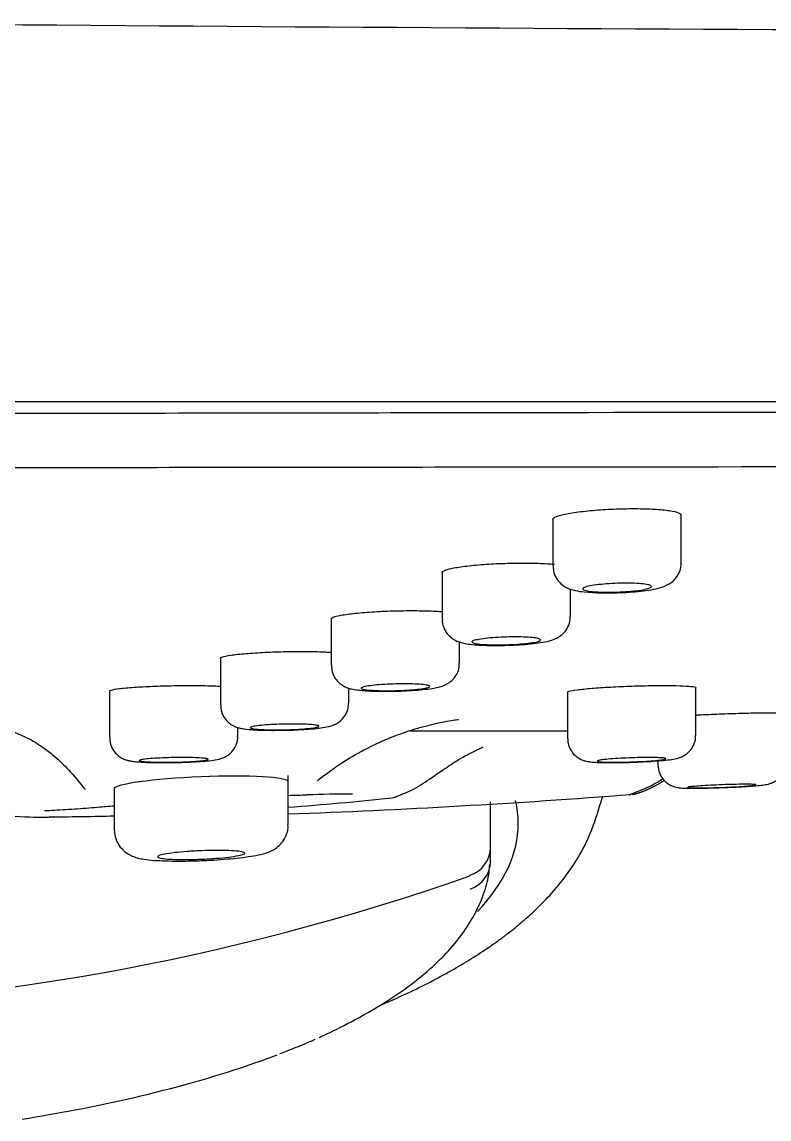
# Model space of a CAD drawing. Header units: millimetres. Extents: x -60 to 7633, y -2614 to 2146.
# Drawn here: x 6865.05 to 6881.36, y -815.43 to -791.47 of the extents above; entities that cross this region are included whole.
import ezdxf

# ---------------------------------------------------------------- set-up
doc = ezdxf.new("R2010")
doc.units = ezdxf.units.MM
doc.layers.get('0').update_dxf_attribs({"color": 250})

msp = doc.modelspace()

# ---------------------------------------------------------------- linework, layer by layer
at = {"linetype": 'Continuous'}
for p, q in [((6879.443, -803.292), (6879.443, -802.218)), ((6876.643, -802.307), (6876.643, -803.352)), ((6874.223, -803.468), (6874.223, -804.512)), ((6877.023, -804.458), (6877.023, -803.859)), ((6871.803, -804.498), (6871.803, -805.522)), ((6874.603, -805.476), (6874.603, -805.013)), ((6874.929, -805.073), (6875.005, -805.078)), ((6869.383, -805.365), (6869.383, -806.386)), ((6866.963, -806.081), (6866.963, -807.102)), ((6872.183, -806.347), (6872.183, -806.02)), ((6879.76, -807.055), (6879.76, -806.009)), ((6876.96, -806.105), (6876.96, -807.117)), ((6869.763, -807.07), (6869.763, -806.88)), ((6873.523, -806.956), (6876.96, -806.956)), ((6878.933, -807.609), (6878.933, -807.693)), ((6870.862, -809.007), (6870.862, -807.927)), ((6867.062, -808.22), (6867.062, -809.111)), ((6873.114, -808.419), (6873.202, -808.4)), ((6875.279, -809.506), (6875.279, -808.506)), ((6870.862, -809.007), (6870.862, -809.007)), ((6875.279, -809.809), (6875.279, -809.506))]:
    msp.add_line(p, q, dxfattribs=at)
for centre, radius, start, end in [((6910.287, 5152.818), 5944.521, 269.4925089, 270.4095), ((6877.805, -798.686), 5.255, 264.7709, 272.6079), ((6864.167, -625.416), 183.475, 272.0893, 274.43433), ((6865.16, -732.236), 76.598, 274.2685, 275.95995), ((6872.301, -843.264), 34.928, 90.0572, 91.6766), ((6863.494, -611.526), 197.376, 274.32389, 274.33842), ((6865.428, -803.249), 5.59, 264.5779, 273.1112), ((6865.16, -732.236), 76.598, 270.42703, 271.42126), ((6874.628, -809.488), 0.651, 288.1685, 358.621), ((6874.635, -809.796), 0.644, 287.9518, 358.6411), ((6857.683, -761.416), 51.633, 270.7822, 289.3907)]:
    msp.add_arc(centre, radius, start, end, dxfattribs=at)
for centre, major_axis, ratio, start_param, end_param in [((6868.962, -808.143), (1.9, 0.077), 0.097229, 0, 3.137633), ((6868.962, -808.143), (1.9, 0.077), 0.097229, 6.279226, 6.283185), ((6857.635, -808.978), (18.25, 0), 0.341206, 0, 0.080853), ((6857.635, -808.978), (18.25, 0), 0.341206, 5.969501, 6.283185), ((6875.079, -809.506), (-0.2, 0), 0.422618, 3.141593, 3.167383), ((6875.079, -809.809), (-0.2, 0), 0.422618, 3.115802, 3.141593), ((6874.759, -809.931), (-0.067, 0.189), 0.153495, 3.141985, 3.471099)]:
    msp.add_ellipse(centre, major_axis=major_axis, ratio=ratio, start_param=start_param, end_param=end_param, dxfattribs=at)
for points, knots in [([(6857.635, -799.762), (6863.628, -799.762), (6869.558, -799.762), (6881.295, -799.762), (6886.985, -799.762), (6895.17, -799.762), (6897.845, -799.762), (6903.086, -799.762), (6905.665, -799.762), (6913.089, -799.762), (6917.653, -799.762), (6926.024, -799.762), (6929.854, -799.762), (6936.427, -799.762), (6939.213, -799.762), (6942.629, -799.762), (6943.641, -799.762), (6945.363, -799.762), (6946.08, -799.762), (6947.804, -799.763), (6948.392, -799.763), (6948.392, -799.762)], [0, 0, 0, 0, 0.125, 0.125, 0.25, 0.25, 0.3125, 0.3125, 0.375, 0.375, 0.5, 0.5, 0.625, 0.625, 0.75, 0.75, 0.8125, 0.8125, 0.875, 0.875, 1, 1, 1, 1]), ([(6947.801, -800.028), (6947.8, -800.028), (6947.657, -800.025), (6947.082, -800.017), (6946.646, -800.012), (6944.908, -799.998), (6943.196, -799.991), (6939.825, -799.991), (6938.566, -799.993), (6935.77, -799.999), (6934.237, -800.003), (6929.32, -800.017), (6925.596, -800.028), (6919.339, -800.028), (6917.127, -800.025), (6912.546, -800.017), (6910.178, -800.012), (6902.849, -799.999), (6897.666, -799.991), (6886.682, -799.991), (6881.024, -799.999), (6872.384, -800.012), (6869.475, -800.017), (6863.593, -800.025), (6860.613, -800.028), (6857.635, -800.028)], [0.7500279, 0.7500279, 0.7500279, 0.7500279, 0.765625, 0.765625, 0.78125, 0.78125, 0.8125, 0.8125, 0.828125, 0.828125, 0.84375, 0.84375, 0.875, 0.875, 0.890625, 0.890625, 0.90625, 0.90625, 0.9375, 0.9375, 0.96875, 0.96875, 0.984375, 0.984375, 1, 1, 1, 1]), ([(6857.635, -801.205), (6860.484, -801.205), (6863.321, -801.203), (6868.971, -801.197), (6871.795, -801.193), (6880.146, -801.183), (6885.524, -801.178), (6893.317, -801.178), (6895.868, -801.18), (6900.875, -801.184), (6903.317, -801.187), (6910.345, -801.197), (6914.684, -801.205), (6920.672, -801.205), (6922.59, -801.203), (6926.179, -801.197), (6927.854, -801.193), (6932.53, -801.183), (6935.183, -801.178), (6939.529, -801.178), (6941.155, -801.184), (6942.791, -801.193), (6943.202, -801.197), (6943.748, -801.203), (6943.885, -801.205), (6943.886, -801.205)], [0, 0, 0, 0, 0.015625, 0.015625, 0.03125, 0.03125, 0.0625, 0.0625, 0.078125, 0.078125, 0.09375, 0.09375, 0.125, 0.125, 0.140625, 0.140625, 0.15625, 0.15625, 0.1875, 0.1875, 0.21875, 0.21875, 0.234375, 0.234375, 0.2497559, 0.2497559, 0.2497559, 0.2497559]), ([(6876.643, -802.334), (6876.643, -802.319), (6876.657, -802.304), (6876.684, -802.289), (6876.723, -802.268), (6876.788, -802.246), (6876.876, -802.227), (6876.963, -802.207), (6877.074, -802.188), (6877.201, -802.171), (6877.327, -802.155), (6877.472, -802.14), (6877.622, -802.129), (6877.772, -802.118), (6877.932, -802.109), (6878.089, -802.105), (6878.245, -802.1), (6878.402, -802.099), (6878.548, -802.101), (6878.693, -802.103), (6878.83, -802.109), (6878.948, -802.118), (6879.067, -802.126), (6879.169, -802.139), (6879.248, -802.153), (6879.327, -802.167), (6879.385, -802.185), (6879.415, -802.203), (6879.433, -802.214), (6879.442, -802.226), (6879.442, -802.238)], [0.1221818, 0.1221818, 0.1221818, 0.1221818, 0.1614722, 0.1614722, 0.1614722, 0.2158259, 0.2158259, 0.2158259, 0.27021, 0.27021, 0.27021, 0.3243225, 0.3243225, 0.3243225, 0.3779826, 0.3779826, 0.3779826, 0.4312132, 0.4312132, 0.4312132, 0.4842256, 0.4842256, 0.4842256, 0.5373217, 0.5373217, 0.5373217, 0.5907639, 0.5907639, 0.5907639, 0.6224432, 0.6224432, 0.6224432, 0.6224432]), ([(6874.223, -803.494), (6874.223, -803.482), (6874.235, -803.469), (6874.26, -803.457), (6874.296, -803.438), (6874.36, -803.419), (6874.445, -803.402), (6874.531, -803.384), (6874.64, -803.367), (6874.765, -803.353), (6874.89, -803.338), (6875.033, -803.325), (6875.183, -803.315), (6875.331, -803.305), (6875.491, -803.297), (6875.648, -803.293), (6875.804, -803.289), (6875.962, -803.287), (6876.109, -803.289), (6876.255, -803.291), (6876.393, -803.295), (6876.513, -803.303), (6876.572, -803.307), (6876.627, -803.311), (6876.677, -803.316)], [0.1241718, 0.1241718, 0.1241718, 0.1241718, 0.1613521, 0.1613521, 0.1613521, 0.2155537, 0.2155537, 0.2155537, 0.2697881, 0.2697881, 0.2697881, 0.3238207, 0.3238207, 0.3238207, 0.3775062, 0.3775062, 0.3775062, 0.4308549, 0.4308549, 0.4308549, 0.4840248, 0.4840248, 0.4840248, 0.510046, 0.510046, 0.510046, 0.510046]), ([(6876.647, -803.354), (6876.649, -803.409), (6876.655, -803.506), (6876.725, -803.645), (6876.819, -803.749), (6876.922, -803.819), (6877.026, -803.863), (6877.155, -803.898), (6877.253, -803.911), (6877.326, -803.92)], [0, 0, 0, 0, 0.127423, 0.267778, 0.38734, 0.49959, 0.617238, 0.759681, 1, 1, 1, 1]), ([(6878.044, -803.936), (6878.096, -803.935), (6878.223, -803.931), (6878.447, -803.915), (6878.684, -803.889), (6878.901, -803.851), (6879.058, -803.81), (6879.207, -803.734), (6879.32, -803.636), (6879.404, -803.505), (6879.447, -803.376), (6879.439, -803.308), (6879.437, -803.291)], [0, 0, 0, 0, 0.070464, 0.203632, 0.337868, 0.47842, 0.642334, 0.730688, 0.804402, 0.886775, 0.976534, 1, 1, 1, 1]), ([(6877.508, -803.912), (6877.449, -803.906), (6877.4, -803.899), (6877.364, -803.891), (6877.328, -803.882), (6877.305, -803.872), (6877.297, -803.862), (6877.288, -803.852), (6877.294, -803.84), (6877.313, -803.829), (6877.333, -803.818), (6877.367, -803.807), (6877.413, -803.796), (6877.459, -803.785), (6877.519, -803.775), (6877.586, -803.766), (6877.653, -803.757), (6877.73, -803.75), (6877.81, -803.743), (6877.89, -803.737), (6877.976, -803.733), (6878.06, -803.73), (6878.144, -803.728), (6878.228, -803.727), (6878.306, -803.728), (6878.384, -803.729), (6878.458, -803.732), (6878.522, -803.736), (6878.586, -803.741), (6878.642, -803.747), (6878.685, -803.755), (6878.728, -803.763), (6878.759, -803.772), (6878.776, -803.782), (6878.794, -803.792), (6878.797, -803.802), (6878.786, -803.813), (6878.775, -803.825), (6878.75, -803.836), (6878.712, -803.847), (6878.673, -803.858), (6878.621, -803.869), (6878.56, -803.878), (6878.499, -803.888), (6878.426, -803.896), (6878.349, -803.904), (6878.272, -803.911), (6878.188, -803.916), (6878.104, -803.92), (6878.02, -803.924), (6877.935, -803.926), (6877.854, -803.926), (6877.773, -803.926), (6877.695, -803.924), (6877.626, -803.92), (6877.583, -803.918), (6877.544, -803.915), (6877.508, -803.912)], [0, 0, 0, 0, 0.053715, 0.053715, 0.053715, 0.107408, 0.107408, 0.107408, 0.161432, 0.161432, 0.161432, 0.215776, 0.215776, 0.215776, 0.270158, 0.270158, 0.270158, 0.324279, 0.324279, 0.324279, 0.377953, 0.377953, 0.377953, 0.431197, 0.431197, 0.431197, 0.484217, 0.484217, 0.484217, 0.537311, 0.537311, 0.537311, 0.590742, 0.590742, 0.590742, 0.644631, 0.644631, 0.644631, 0.698901, 0.698901, 0.698901, 0.753305, 0.753305, 0.753305, 0.807534, 0.807534, 0.807534, 0.861356, 0.861356, 0.861356, 0.914719, 0.914719, 0.914719, 0.967778, 0.967778, 0.967778, 1, 1, 1, 1]), ([(6871.803, -804.506), (6871.803, -804.496), (6871.814, -804.485), (6871.836, -804.475), (6871.87, -804.459), (6871.931, -804.443), (6872.014, -804.428), (6872.097, -804.413), (6872.205, -804.398), (6872.328, -804.385), (6872.451, -804.372), (6872.592, -804.361), (6872.741, -804.352), (6872.889, -804.343), (6873.048, -804.336), (6873.205, -804.332), (6873.362, -804.328), (6873.52, -804.327), (6873.667, -804.328), (6873.815, -804.329), (6873.955, -804.333), (6874.077, -804.34), (6874.134, -804.342), (6874.187, -804.346), (6874.237, -804.35)], [0.1264566, 0.1264566, 0.1264566, 0.1264566, 0.1612582, 0.1612582, 0.1612582, 0.2153289, 0.2153289, 0.2153289, 0.269432, 0.269432, 0.269432, 0.3233914, 0.3233914, 0.3233914, 0.3770945, 0.3770945, 0.3770945, 0.4305428, 0.4305428, 0.4305428, 0.4838498, 0.4838498, 0.4838498, 0.5088677, 0.5088677, 0.5088677, 0.5088677]), ([(6874.229, -804.511), (6874.227, -804.532), (6874.22, -804.606), (6874.266, -804.735), (6874.35, -804.859), (6874.448, -804.943), (6874.548, -804.997), (6874.649, -805.031), (6874.768, -805.056), (6874.864, -805.066), (6874.929, -805.073)], [0, 0, 0, 0, 0.047956, 0.196582, 0.319573, 0.428089, 0.531397, 0.644774, 0.793601, 1, 1, 1, 1]), ([(6875.005, -805.078), (6875.016, -805.079), (6875.089, -805.084), (6875.263, -805.09), (6875.516, -805.09), (6875.783, -805.082), (6876.039, -805.065), (6876.273, -805.042), (6876.483, -805.009), (6876.632, -804.973), (6876.78, -804.902), (6876.891, -804.811), (6876.978, -804.685), (6877.024, -804.554), (6877.018, -804.481), (6877.016, -804.458)], [0, 0, 0, 0, 0.015816, 0.111483, 0.211618, 0.310149, 0.409066, 0.508797, 0.613063, 0.734905, 0.797132, 0.850199, 0.910172, 0.97609, 1, 1, 1, 1]), ([(6875.089, -805.064), (6875.03, -805.059), (6874.98, -805.052), (6874.945, -805.045), (6874.909, -805.037), (6874.885, -805.029), (6874.877, -805.02), (6874.868, -805.011), (6874.874, -805.001), (6874.893, -804.991), (6874.912, -804.981), (6874.946, -804.971), (6874.992, -804.962), (6875.038, -804.952), (6875.097, -804.943), (6875.164, -804.936), (6875.231, -804.928), (6875.307, -804.921), (6875.388, -804.916), (6875.467, -804.91), (6875.553, -804.906), (6875.637, -804.904), (6875.721, -804.901), (6875.805, -804.901), (6875.884, -804.902), (6875.962, -804.903), (6876.036, -804.905), (6876.1, -804.909), (6876.165, -804.913), (6876.221, -804.919), (6876.264, -804.925), (6876.307, -804.932), (6876.339, -804.94), (6876.356, -804.949), (6876.374, -804.958), (6876.377, -804.967), (6876.367, -804.977), (6876.356, -804.987), (6876.33, -804.997), (6876.292, -805.006), (6876.254, -805.016), (6876.203, -805.025), (6876.142, -805.034), (6876.081, -805.042), (6876.009, -805.05), (6875.932, -805.056), (6875.855, -805.062), (6875.771, -805.067), (6875.687, -805.07), (6875.604, -805.074), (6875.518, -805.076), (6875.436, -805.076), (6875.356, -805.076), (6875.277, -805.074), (6875.208, -805.071), (6875.165, -805.069), (6875.125, -805.067), (6875.089, -805.064)], [0, 0, 0, 0, 0.053711, 0.053711, 0.053711, 0.107404, 0.107404, 0.107404, 0.161354, 0.161354, 0.161354, 0.215552, 0.215552, 0.215552, 0.269783, 0.269783, 0.269783, 0.323812, 0.323812, 0.323812, 0.377496, 0.377496, 0.377496, 0.430847, 0.430847, 0.430847, 0.48402, 0.48402, 0.48402, 0.537249, 0.537249, 0.537249, 0.590739, 0.590739, 0.590739, 0.644583, 0.644583, 0.644583, 0.698724, 0.698724, 0.698724, 0.752971, 0.752971, 0.752971, 0.807084, 0.807084, 0.807084, 0.860882, 0.860882, 0.860882, 0.914325, 0.914325, 0.914325, 0.967531, 0.967531, 0.967531, 1, 1, 1, 1]), ([(6869.383, -805.369), (6869.383, -805.36), (6869.397, -805.35), (6869.424, -805.34), (6869.463, -805.327), (6869.528, -805.313), (6869.614, -805.3), (6869.701, -805.288), (6869.812, -805.276), (6869.937, -805.265), (6870.062, -805.254), (6870.206, -805.245), (6870.355, -805.238), (6870.505, -805.231), (6870.664, -805.225), (6870.821, -805.222), (6870.978, -805.219), (6871.135, -805.218), (6871.281, -805.22), (6871.427, -805.221), (6871.566, -805.225), (6871.685, -805.23), (6871.724, -805.232), (6871.761, -805.234), (6871.797, -805.236)], [0.122095, 0.122095, 0.122095, 0.122095, 0.1612607, 0.1612607, 0.1612607, 0.2152324, 0.2152324, 0.2152324, 0.2692167, 0.2692167, 0.2692167, 0.3230901, 0.3230901, 0.3230901, 0.3767783, 0.3767783, 0.3767783, 0.4302887, 0.4302887, 0.4302887, 0.483707, 0.483707, 0.483707, 0.5011687, 0.5011687, 0.5011687, 0.5011687]), ([(6871.808, -805.524), (6871.809, -805.575), (6871.814, -805.67), (6871.88, -805.806), (6871.971, -805.909), (6872.069, -805.976), (6872.164, -806.017), (6872.26, -806.044), (6872.37, -806.062), (6872.458, -806.071), (6872.511, -806.075)], [0, 0, 0, 0, 0.115371, 0.248263, 0.361219, 0.461862, 0.558957, 0.671144, 0.830582, 1, 1, 1, 1]), ([(6872.511, -806.075), (6872.549, -806.078), (6872.649, -806.084), (6872.856, -806.09), (6873.117, -806.09), (6873.382, -806.082), (6873.634, -806.068), (6873.863, -806.047), (6874.066, -806.018), (6874.206, -805.989), (6874.352, -805.922), (6874.463, -805.836), (6874.552, -805.714), (6874.602, -805.582), (6874.597, -805.504), (6874.595, -805.476)], [0, 0, 0, 0, 0.049708, 0.150631, 0.246286, 0.340484, 0.435357, 0.530855, 0.630251, 0.746611, 0.802658, 0.852983, 0.909104, 0.97185, 1, 1, 1, 1]), ([(6866.963, -806.085), (6866.963, -806.078), (6866.975, -806.071), (6866.998, -806.063), (6867.033, -806.052), (6867.094, -806.041), (6867.178, -806.031), (6867.262, -806.021), (6867.37, -806.011), (6867.493, -806.002), (6867.616, -805.993), (6867.758, -805.985), (6867.906, -805.979), (6868.054, -805.973), (6868.213, -805.969), (6868.37, -805.966), (6868.527, -805.963), (6868.685, -805.962), (6868.833, -805.963), (6868.98, -805.964), (6869.12, -805.967), (6869.242, -805.971), (6869.297, -805.973), (6869.349, -805.975), (6869.397, -805.978)], [0.1253871, 0.1253871, 0.1253871, 0.1253871, 0.1611887, 0.1611887, 0.1611887, 0.2150674, 0.2150674, 0.2150674, 0.2689598, 0.2689598, 0.2689598, 0.3227831, 0.3227831, 0.3227831, 0.376485, 0.376485, 0.376485, 0.4300668, 0.4300668, 0.4300668, 0.4835824, 0.4835824, 0.4835824, 0.5078497, 0.5078497, 0.5078497, 0.5078497]), ([(6872.67, -806.067), (6872.611, -806.063), (6872.561, -806.057), (6872.525, -806.051), (6872.489, -806.044), (6872.466, -806.037), (6872.457, -806.029), (6872.448, -806.021), (6872.453, -806.013), (6872.473, -806.004), (6872.492, -805.996), (6872.526, -805.987), (6872.571, -805.979), (6872.617, -805.971), (6872.676, -805.963), (6872.742, -805.957), (6872.809, -805.95), (6872.885, -805.944), (6872.965, -805.939), (6873.045, -805.935), (6873.13, -805.931), (6873.214, -805.929), (6873.298, -805.927), (6873.383, -805.926), (6873.461, -805.927), (6873.54, -805.928), (6873.614, -805.93), (6873.679, -805.933), (6873.743, -805.937), (6873.8, -805.942), (6873.843, -805.948), (6873.887, -805.953), (6873.918, -805.96), (6873.936, -805.968), (6873.954, -805.975), (6873.957, -805.984), (6873.947, -805.992), (6873.936, -806), (6873.911, -806.009), (6873.873, -806.017), (6873.835, -806.026), (6873.784, -806.034), (6873.723, -806.041), (6873.662, -806.048), (6873.591, -806.055), (6873.514, -806.06), (6873.437, -806.066), (6873.354, -806.07), (6873.27, -806.073), (6873.186, -806.076), (6873.1, -806.077), (6873.019, -806.077), (6872.938, -806.078), (6872.859, -806.076), (6872.79, -806.074), (6872.747, -806.072), (6872.706, -806.07), (6872.67, -806.067)], [0, 0, 0, 0, 0.053708, 0.053708, 0.053708, 0.107402, 0.107402, 0.107402, 0.161289, 0.161289, 0.161289, 0.215362, 0.215362, 0.215362, 0.26946, 0.26946, 0.26946, 0.323408, 0.323408, 0.323408, 0.3771, 0.3771, 0.3771, 0.430541, 0.430541, 0.430541, 0.483849, 0.483849, 0.483849, 0.537196, 0.537196, 0.537196, 0.590738, 0.590738, 0.590738, 0.644545, 0.644545, 0.644545, 0.698575, 0.698575, 0.698575, 0.752684, 0.752684, 0.752684, 0.806695, 0.806695, 0.806695, 0.860472, 0.860472, 0.860472, 0.913984, 0.913984, 0.913984, 0.967316, 0.967316, 0.967316, 1, 1, 1, 1]), ([(6876.96, -806.108), (6876.96, -806.102), (6876.972, -806.095), (6876.995, -806.088), (6877.03, -806.078), (6877.091, -806.067), (6877.175, -806.056), (6877.259, -806.045), (6877.366, -806.034), (6877.49, -806.024), (6877.613, -806.014), (6877.754, -806.004), (6877.903, -805.996), (6878.051, -805.988), (6878.21, -805.981), (6878.368, -805.975), (6878.524, -805.97), (6878.683, -805.966), (6878.831, -805.964), (6878.978, -805.962), (6879.118, -805.962), (6879.24, -805.964), (6879.361, -805.966), (6879.468, -805.969), (6879.55, -805.974), (6879.632, -805.979), (6879.693, -805.986), (6879.727, -805.994), (6879.749, -805.999), (6879.76, -806.005), (6879.76, -806.011)], [0.1250963, 0.1250963, 0.1250963, 0.1250963, 0.160907, 0.160907, 0.160907, 0.2147209, 0.2147209, 0.2147209, 0.2686103, 0.2686103, 0.2686103, 0.3224939, 0.3224939, 0.3224939, 0.3762929, 0.3762929, 0.3762929, 0.4299657, 0.4299657, 0.4299657, 0.4835264, 0.4835264, 0.4835264, 0.5370382, 0.5370382, 0.5370382, 0.5905854, 0.5905854, 0.5905854, 0.6253698, 0.6253698, 0.6253698, 0.6253698]), ([(6869.388, -806.387), (6869.389, -806.44), (6869.394, -806.535), (6869.462, -806.67), (6869.552, -806.771), (6869.648, -806.836), (6869.737, -806.875), (6869.821, -806.898), (6869.931, -806.917), (6870.027, -806.925), (6870.099, -806.93)], [0, 0, 0, 0, 0.116799, 0.245644, 0.354864, 0.451373, 0.539537, 0.632717, 0.767015, 1, 1, 1, 1]), ([(6870.099, -806.93), (6870.136, -806.932), (6870.233, -806.938), (6870.437, -806.943), (6870.696, -806.942), (6870.958, -806.936), (6871.209, -806.924), (6871.434, -806.907), (6871.631, -806.883), (6871.759, -806.86), (6871.893, -806.811), (6872.003, -806.742), (6872.101, -806.636), (6872.171, -806.497), (6872.176, -806.4), (6872.178, -806.348)], [0, 0, 0, 0, 0.049214, 0.14848, 0.243321, 0.336955, 0.431192, 0.525876, 0.62384, 0.735788, 0.786571, 0.835125, 0.887655, 0.947606, 1, 1, 1, 1]), ([(6879.753, -806.608), (6879.793, -806.606), (6879.834, -806.604), (6879.876, -806.602), (6880.024, -806.594), (6880.183, -806.587), (6880.34, -806.581), (6880.497, -806.575), (6880.656, -806.57), (6880.804, -806.567), (6880.951, -806.563), (6881.092, -806.561), (6881.214, -806.56), (6881.335, -806.559), (6881.442, -806.559), (6881.524, -806.561), (6881.606, -806.563), (6881.666, -806.567), (6881.7, -806.571), (6881.722, -806.574), (6881.733, -806.578), (6881.733, -806.581)], [0.3071102, 0.3071102, 0.3071102, 0.3071102, 0.3221705, 0.3221705, 0.3221705, 0.3759744, 0.3759744, 0.3759744, 0.4297196, 0.4297196, 0.4297196, 0.4833881, 0.4833881, 0.4833881, 0.5369958, 0.5369958, 0.5369958, 0.5905852, 0.5905852, 0.5905852, 0.6251477, 0.6251477, 0.6251477, 0.6251477]), ([(6870.251, -806.923), (6870.191, -806.919), (6870.142, -806.915), (6870.106, -806.909), (6870.07, -806.904), (6870.046, -806.898), (6870.037, -806.891), (6870.028, -806.884), (6870.033, -806.877), (6870.052, -806.87), (6870.072, -806.863), (6870.105, -806.856), (6870.151, -806.849), (6870.196, -806.842), (6870.254, -806.836), (6870.321, -806.83), (6870.387, -806.824), (6870.463, -806.819), (6870.543, -806.815), (6870.623, -806.811), (6870.708, -806.808), (6870.792, -806.807), (6870.876, -806.805), (6870.961, -806.804), (6871.04, -806.805), (6871.118, -806.805), (6871.193, -806.807), (6871.258, -806.81), (6871.322, -806.813), (6871.379, -806.817), (6871.422, -806.822), (6871.466, -806.827), (6871.498, -806.833), (6871.516, -806.839), (6871.534, -806.845), (6871.537, -806.852), (6871.527, -806.859), (6871.516, -806.866), (6871.491, -806.874), (6871.454, -806.881), (6871.416, -806.888), (6871.365, -806.895), (6871.304, -806.901), (6871.244, -806.907), (6871.172, -806.912), (6871.096, -806.917), (6871.019, -806.922), (6870.936, -806.925), (6870.852, -806.928), (6870.769, -806.93), (6870.683, -806.932), (6870.601, -806.932), (6870.52, -806.932), (6870.441, -806.931), (6870.371, -806.928), (6870.328, -806.927), (6870.287, -806.925), (6870.251, -806.923)], [0, 0, 0, 0, 0.053706, 0.053706, 0.053706, 0.107402, 0.107402, 0.107402, 0.161236, 0.161236, 0.161236, 0.215202, 0.215202, 0.215202, 0.269187, 0.269187, 0.269187, 0.323066, 0.323066, 0.323066, 0.376763, 0.376763, 0.376763, 0.430281, 0.430281, 0.430281, 0.483703, 0.483703, 0.483703, 0.537152, 0.537152, 0.537152, 0.590739, 0.590739, 0.590739, 0.644516, 0.644516, 0.644516, 0.698451, 0.698451, 0.698451, 0.752444, 0.752444, 0.752444, 0.806367, 0.806367, 0.806367, 0.860124, 0.860124, 0.860124, 0.913693, 0.913693, 0.913693, 0.967132, 0.967132, 0.967132, 1, 1, 1, 1]), ([(6871.504, -808.035), (6871.695, -807.891), (6871.993, -807.668), (6872.487, -807.378), (6872.916, -807.171), (6873.293, -807.021), (6873.614, -806.915), (6873.88, -806.841), (6874.094, -806.79), (6874.316, -806.745), (6874.44, -806.724), (6874.534, -806.711), (6874.578, -806.705), (6874.582, -806.705), (6874.581, -806.705)], [0, 0, 0, 0, 0.0344913, 0.0637057, 0.0883079, 0.1087982, 0.1256367, 0.1394114, 0.1513545, 0.1623225, 0.1825616, 0.1914291, 0.2000639, 0.2044712, 0.2044712, 0.2044712, 0.2044712]), ([(6864.599, -806.895), (6864.599, -806.896), (6864.604, -806.898), (6864.629, -806.905), (6864.681, -806.92), (6864.757, -806.942), (6864.903, -806.99), (6865.155, -807.094), (6865.455, -807.27), (6865.771, -807.512), (6866.104, -807.833), (6866.298, -808.076), (6866.425, -808.238)], [0.870663, 0.870663, 0.870663, 0.870663, 0.8743843, 0.8788198, 0.8832453, 0.8880055, 0.8934651, 0.9077448, 0.9284884, 0.947028, 0.9703879, 1, 1, 1, 1]), ([(6877.703, -807.646), (6877.739, -807.646), (6877.834, -807.648), (6878.034, -807.648), (6878.288, -807.643), (6878.547, -807.633), (6878.793, -807.62), (6879.013, -807.604), (6879.201, -807.583), (6879.313, -807.566), (6879.428, -807.533), (6879.533, -807.482), (6879.636, -807.395), (6879.718, -807.271), (6879.762, -807.145), (6879.755, -807.075), (6879.753, -807.054)], [0, 0, 0, 0, 0.04855, 0.145385, 0.23913, 0.332126, 0.425644, 0.519425, 0.615699, 0.722175, 0.768485, 0.815056, 0.862545, 0.917458, 0.979825, 1, 1, 1, 1]), ([(6866.97, -807.102), (6866.969, -807.14), (6866.968, -807.225), (6867.023, -807.355), (6867.109, -807.465), (6867.203, -807.537), (6867.292, -807.579), (6867.368, -807.602), (6867.448, -807.618), (6867.548, -807.63), (6867.636, -807.635), (6867.689, -807.639)], [0, 0, 0, 0, 0.082899, 0.213951, 0.322646, 0.417864, 0.50196, 0.5775, 0.673526, 0.833532, 1, 1, 1, 1]), ([(6867.689, -807.639), (6867.726, -807.64), (6867.821, -807.644), (6868.023, -807.648), (6868.278, -807.648), (6868.538, -807.643), (6868.786, -807.633), (6869.008, -807.619), (6869.199, -807.6), (6869.315, -807.583), (6869.433, -807.548), (6869.536, -807.498), (6869.639, -807.411), (6869.722, -807.285), (6869.766, -807.158), (6869.758, -807.088), (6869.756, -807.069)], [0, 0, 0, 0, 0.04865, 0.146041, 0.239902, 0.332835, 0.426298, 0.520052, 0.616507, 0.724252, 0.768284, 0.814336, 0.862735, 0.918371, 0.981045, 1, 1, 1, 1]), ([(6876.967, -807.117), (6876.966, -807.157), (6876.965, -807.243), (6877.023, -807.375), (6877.11, -807.483), (6877.205, -807.554), (6877.293, -807.595), (6877.367, -807.616), (6877.439, -807.629), (6877.538, -807.639), (6877.634, -807.643), (6877.703, -807.646)], [0, 0, 0, 0, 0.085403, 0.214205, 0.320635, 0.413415, 0.495173, 0.5651, 0.646397, 0.783136, 1, 1, 1, 1]), ([(6867.831, -807.632), (6867.772, -807.629), (6867.722, -807.625), (6867.686, -807.621), (6867.65, -807.617), (6867.626, -807.611), (6867.617, -807.606), (6867.608, -807.601), (6867.613, -807.595), (6867.632, -807.589), (6867.651, -807.583), (6867.685, -807.577), (6867.73, -807.572), (6867.775, -807.566), (6867.833, -807.561), (6867.9, -807.556), (6867.966, -807.552), (6868.042, -807.547), (6868.122, -807.544), (6868.201, -807.541), (6868.286, -807.539), (6868.37, -807.537), (6868.454, -807.536), (6868.539, -807.535), (6868.618, -807.536), (6868.697, -807.536), (6868.772, -807.538), (6868.837, -807.54), (6868.901, -807.542), (6868.958, -807.546), (6869.002, -807.55), (6869.046, -807.554), (6869.078, -807.558), (6869.096, -807.564), (6869.113, -807.569), (6869.117, -807.574), (6869.107, -807.58), (6869.097, -807.586), (6869.072, -807.592), (6869.034, -807.598), (6868.997, -807.603), (6868.946, -807.609), (6868.885, -807.614), (6868.825, -807.619), (6868.754, -807.623), (6868.677, -807.627), (6868.601, -807.631), (6868.518, -807.634), (6868.434, -807.636), (6868.35, -807.638), (6868.264, -807.639), (6868.183, -807.639), (6868.102, -807.639), (6868.023, -807.638), (6867.952, -807.636), (6867.909, -807.635), (6867.868, -807.634), (6867.831, -807.632)], [0, 0, 0, 0, 0.053705, 0.053705, 0.053705, 0.107404, 0.107404, 0.107404, 0.161193, 0.161193, 0.161193, 0.215072, 0.215072, 0.215072, 0.268962, 0.268962, 0.268962, 0.322783, 0.322783, 0.322783, 0.376483, 0.376483, 0.376483, 0.430065, 0.430065, 0.430065, 0.483581, 0.483581, 0.483581, 0.537115, 0.537115, 0.537115, 0.590741, 0.590741, 0.590741, 0.644493, 0.644493, 0.644493, 0.698351, 0.698351, 0.698351, 0.752247, 0.752247, 0.752247, 0.806097, 0.806097, 0.806097, 0.859837, 0.859837, 0.859837, 0.913452, 0.913452, 0.913452, 0.96698, 0.96698, 0.96698, 1, 1, 1, 1]), ([(6873.138, -808.417), (6873.314, -808.352), (6873.594, -808.248), (6873.971, -807.991), (6874.299, -807.764), (6874.547, -807.601), (6874.734, -807.495), (6874.837, -807.44), (6874.928, -807.395), (6875.037, -807.345), (6875.104, -807.316), (6875.114, -807.305), (6875.112, -807.303)], [0, 0, 0, 0, 0.0320657, 0.0599818, 0.0824674, 0.1053305, 0.1127121, 0.1196456, 0.1268161, 0.1347146, 0.1540893, 0.1689258, 0.1689258, 0.1689258, 0.1689258]), ([(6877.829, -807.637), (6877.769, -807.636), (6877.72, -807.633), (6877.683, -807.63), (6877.647, -807.627), (6877.623, -807.623), (6877.614, -807.618), (6877.605, -807.613), (6877.61, -807.608), (6877.629, -807.602), (6877.648, -807.597), (6877.681, -807.591), (6877.726, -807.585), (6877.771, -807.579), (6877.829, -807.573), (6877.895, -807.568), (6877.961, -807.563), (6878.037, -807.558), (6878.117, -807.553), (6878.196, -807.549), (6878.282, -807.545), (6878.366, -807.542), (6878.45, -807.539), (6878.535, -807.537), (6878.614, -807.536), (6878.693, -807.535), (6878.768, -807.535), (6878.833, -807.536), (6878.898, -807.537), (6878.954, -807.539), (6878.998, -807.542), (6879.042, -807.544), (6879.074, -807.548), (6879.092, -807.552), (6879.11, -807.557), (6879.114, -807.562), (6879.104, -807.567), (6879.094, -807.572), (6879.069, -807.578), (6879.032, -807.584), (6878.995, -807.59), (6878.944, -807.596), (6878.884, -807.601), (6878.824, -807.607), (6878.752, -807.612), (6878.676, -807.617), (6878.6, -807.622), (6878.516, -807.626), (6878.433, -807.629), (6878.349, -807.633), (6878.263, -807.635), (6878.181, -807.637), (6878.1, -807.639), (6878.021, -807.639), (6877.95, -807.639), (6877.907, -807.639), (6877.866, -807.638), (6877.829, -807.637)], [0, 0, 0, 0, 0.053612, 0.053612, 0.053612, 0.107219, 0.107219, 0.107219, 0.160911, 0.160911, 0.160911, 0.214725, 0.214725, 0.214725, 0.268613, 0.268613, 0.268613, 0.322495, 0.322495, 0.322495, 0.376293, 0.376293, 0.376293, 0.429965, 0.429965, 0.429965, 0.483526, 0.483526, 0.483526, 0.537039, 0.537039, 0.537039, 0.590588, 0.590588, 0.590588, 0.64424, 0.64424, 0.64424, 0.698019, 0.698019, 0.698019, 0.751892, 0.751892, 0.751892, 0.805785, 0.805785, 0.805785, 0.859616, 0.859616, 0.859616, 0.913328, 0.913328, 0.913328, 0.966919, 0.966919, 0.966919, 1, 1, 1, 1]), ([(6878.935, -807.696), (6878.94, -807.762), (6878.952, -807.865), (6879.031, -808.001), (6879.122, -808.091), (6879.214, -808.147), (6879.295, -808.177), (6879.356, -808.191), (6879.409, -808.198), (6879.484, -808.204), (6879.582, -808.207), (6879.667, -808.207), (6879.694, -808.207)], [0, 0, 0, 0, 0.136769, 0.249553, 0.344593, 0.42656, 0.495808, 0.550631, 0.605777, 0.706111, 0.921225, 1, 1, 1, 1]), ([(6879.694, -808.207), (6879.73, -808.207), (6879.822, -808.207), (6880.018, -808.203), (6880.268, -808.196), (6880.524, -808.186), (6880.766, -808.174), (6880.981, -808.16), (6881.158, -808.145), (6881.258, -808.134), (6881.339, -808.118), (6881.418, -808.094), (6881.513, -808.046), (6881.612, -807.961), (6881.693, -807.837), (6881.736, -807.712), (6881.729, -807.643), (6881.726, -807.625)], [0, 0, 0, 0, 0.047694, 0.141843, 0.234059, 0.325895, 0.418136, 0.510402, 0.604265, 0.704299, 0.74546, 0.7775, 0.818482, 0.864786, 0.919567, 0.981499, 1, 1, 1, 1]), ([(6878.314, -808.345), (6878.499, -808.276), (6878.735, -808.188), (6878.964, -808.05), (6879.041, -808.001)], [0, 0, 0, 0, 0.1504293, 0.2262835, 0.2262835, 0.2262835, 0.2262835]), ([(6879.802, -808.2), (6879.743, -808.2), (6879.693, -808.199), (6879.657, -808.198), (6879.621, -808.196), (6879.597, -808.194), (6879.587, -808.191), (6879.578, -808.189), (6879.583, -808.185), (6879.602, -808.181), (6879.621, -808.177), (6879.654, -808.173), (6879.698, -808.169), (6879.743, -808.164), (6879.801, -808.16), (6879.867, -808.155), (6879.933, -808.151), (6880.008, -808.146), (6880.088, -808.142), (6880.167, -808.138), (6880.253, -808.135), (6880.337, -808.131), (6880.421, -808.128), (6880.506, -808.126), (6880.585, -808.124), (6880.664, -808.122), (6880.739, -808.121), (6880.805, -808.12), (6880.87, -808.12), (6880.927, -808.12), (6880.971, -808.121), (6881.015, -808.122), (6881.047, -808.124), (6881.065, -808.126), (6881.083, -808.129), (6881.087, -808.132), (6881.077, -808.135), (6881.067, -808.139), (6881.043, -808.143), (6881.006, -808.147), (6880.969, -808.151), (6880.918, -808.156), (6880.858, -808.16), (6880.798, -808.165), (6880.727, -808.169), (6880.651, -808.174), (6880.575, -808.178), (6880.491, -808.182), (6880.408, -808.185), (6880.324, -808.189), (6880.238, -808.192), (6880.156, -808.194), (6880.075, -808.197), (6879.995, -808.198), (6879.925, -808.199), (6879.881, -808.2), (6879.84, -808.2), (6879.802, -808.2)], [0, 0, 0, 0, 0.053609, 0.053609, 0.053609, 0.107215, 0.107215, 0.107215, 0.160855, 0.160855, 0.160855, 0.214569, 0.214569, 0.214569, 0.268353, 0.268353, 0.268353, 0.322171, 0.322171, 0.322171, 0.375974, 0.375974, 0.375974, 0.429719, 0.429719, 0.429719, 0.483388, 0.483388, 0.483388, 0.536996, 0.536996, 0.536996, 0.590586, 0.590586, 0.590586, 0.644208, 0.644208, 0.644208, 0.697898, 0.697898, 0.697898, 0.751662, 0.751662, 0.751662, 0.805475, 0.805475, 0.805475, 0.859288, 0.859288, 0.859288, 0.913054, 0.913054, 0.913054, 0.966747, 0.966747, 0.966747, 1, 1, 1, 1]), ([(6870.864, -808.363), (6870.935, -808.361), (6871.076, -808.356), (6871.203, -808.353), (6871.279, -808.351)], [0.95096628, 0.95096628, 0.95096628, 0.95096628, 0.97504577, 1, 1, 1, 1]), ([(6865.538, -808.695), (6865.589, -808.693), (6865.797, -808.684), (6866.192, -808.66), (6866.653, -808.623), (6866.94, -808.6), (6867.062, -808.591)], [0.1983406, 0.1983406, 0.1983406, 0.1983406, 0.226973, 0.3090002, 0.3875103, 0.4452511, 0.4452511, 0.4452511, 0.4452511]), ([(6865.732, -808.831), (6865.722, -808.835), (6865.693, -808.842), (6865.663, -808.836), (6865.646, -808.827)], [0.6663049, 0.6663049, 0.6663049, 0.6663049, 0.7857143, 1, 1, 1, 1]), ([(6872.922, -812.927), (6873.063, -812.867), (6873.552, -812.65), (6874.321, -812.262), (6874.973, -811.866), (6875.374, -811.59), (6875.568, -811.448), (6875.736, -811.319), (6875.897, -811.189), (6876.077, -811.035), (6876.298, -810.832), (6876.558, -810.568), (6876.848, -810.231), (6877.141, -809.82), (6877.422, -809.32), (6877.537, -808.99), (6877.607, -808.78)], [0.6053848, 0.6053848, 0.6053848, 0.6053848, 0.6282056, 0.6859106, 0.741698, 0.7577288, 0.7722668, 0.7852085, 0.7965543, 0.8107267, 0.8285003, 0.8517403, 0.8804886, 0.914779, 0.954624, 1, 1, 1, 1]), ([(6867.064, -809.114), (6867.07, -809.185), (6867.08, -809.3), (6867.163, -809.46), (6867.265, -809.574), (6867.376, -809.654), (6867.487, -809.704), (6867.598, -809.737), (6867.736, -809.763), (6867.923, -809.783), (6868.178, -809.795), (6868.458, -809.799), (6868.736, -809.796), (6868.896, -809.79), (6868.969, -809.787)], [0, 0, 0, 0, 0.073589, 0.139258, 0.197538, 0.251872, 0.306182, 0.367316, 0.448614, 0.575642, 0.690633, 0.810896, 0.926577, 1, 1, 1, 1]), ([(6868.969, -809.787), (6869.01, -809.785), (6869.142, -809.781), (6869.391, -809.765), (6869.679, -809.74), (6869.941, -809.71), (6870.174, -809.674), (6870.339, -809.636), (6870.486, -809.583), (6870.611, -809.51), (6870.726, -809.403), (6870.816, -809.257), (6870.864, -809.112), (6870.857, -809.032), (6870.855, -809.007)], [0, 0, 0, 0, 0.041543, 0.155455, 0.270228, 0.386916, 0.506583, 0.639907, 0.717806, 0.777362, 0.837268, 0.90341, 0.974347, 1, 1, 1, 1]), ([(6868.288, -809.757), (6868.213, -809.752), (6868.15, -809.746), (6868.104, -809.738), (6868.059, -809.731), (6868.029, -809.721), (6868.018, -809.711), (6868.006, -809.702), (6868.013, -809.691), (6868.037, -809.679), (6868.061, -809.668), (6868.104, -809.657), (6868.161, -809.646), (6868.219, -809.635), (6868.293, -809.624), (6868.377, -809.614), (6868.461, -809.605), (6868.558, -809.596), (6868.66, -809.589), (6868.761, -809.582), (6868.869, -809.576), (6868.976, -809.572), (6869.082, -809.568), (6869.189, -809.565), (6869.289, -809.565), (6869.388, -809.565), (6869.483, -809.566), (6869.565, -809.569), (6869.646, -809.572), (6869.718, -809.577), (6869.773, -809.584), (6869.828, -809.59), (6869.868, -809.598), (6869.891, -809.607), (6869.913, -809.616), (6869.918, -809.626), (6869.905, -809.637), (6869.892, -809.648), (6869.86, -809.659), (6869.812, -809.67), (6869.765, -809.681), (6869.7, -809.693), (6869.623, -809.703), (6869.546, -809.714), (6869.455, -809.723), (6869.358, -809.732), (6869.261, -809.74), (6869.155, -809.747), (6869.048, -809.753), (6868.943, -809.758), (6868.834, -809.762), (6868.73, -809.764), (6868.628, -809.765), (6868.528, -809.765), (6868.439, -809.763), (6868.385, -809.761), (6868.334, -809.759), (6868.288, -809.757)], [0, 0, 0, 0, 0.053604, 0.053604, 0.053604, 0.107194, 0.107194, 0.107194, 0.161004, 0.161004, 0.161004, 0.215065, 0.215065, 0.215065, 0.269212, 0.269212, 0.269212, 0.323252, 0.323252, 0.323252, 0.377043, 0.377043, 0.377043, 0.430556, 0.430556, 0.430556, 0.483877, 0.483877, 0.483877, 0.537167, 0.537167, 0.537167, 0.590599, 0.590599, 0.590599, 0.644288, 0.644288, 0.644288, 0.698248, 0.698248, 0.698248, 0.752377, 0.752377, 0.752377, 0.806493, 0.806493, 0.806493, 0.860407, 0.860407, 0.860407, 0.914018, 0.914018, 0.914018, 0.967364, 0.967364, 0.967364, 1, 1, 1, 1]), ([(6871.535, -813.651), (6871.611, -813.617), (6871.91, -813.477), (6872.398, -813.23), (6872.976, -812.892), (6873.5, -812.535), (6873.966, -812.157), (6874.369, -811.761), (6874.704, -811.347), (6874.967, -810.92), (6875.148, -810.489), (6875.247, -810.124), (6875.258, -809.929), (6875.261, -809.862)], [0.1112624, 0.1112624, 0.1112624, 0.1112624, 0.1420407, 0.2339126, 0.3266665, 0.420223, 0.5143851, 0.6086328, 0.7019689, 0.7931598, 0.881073, 0.9653297, 1, 1, 1, 1]), ([(6870.677, -814.004), (6870.828, -813.947), (6871.079, -813.851), (6871.331, -813.743), (6871.453, -813.688)], [0, 0, 0, 0, 0.0510659, 0.1001096, 0.1001096, 0.1001096, 0.1001096]), ([(6865.049, -815.433), (6865.834, -815.309), (6866.586, -815.166), (6868.205, -814.801), (6869.059, -814.567), (6870.1, -814.22), (6870.365, -814.126), (6870.62, -814.028)], [0.2751787, 0.2751787, 0.2751787, 0.2751787, 0.375, 0.375, 0.5, 0.5, 0.5447212, 0.5447212, 0.5447212, 0.5447212])]:
    msp.add_open_spline(points, degree=3, knots=knots, dxfattribs=at)
for points, degree in [([(6879.074, -808.039), (6878.916, -808.136), (6878.756, -808.224), (6878.593, -808.295), (6878.425, -808.337)], 4), ([(6877.607, -808.786), (6877.651, -808.637), (6877.689, -808.507), (6877.73, -808.377)], 3)]:
    msp.add_open_spline(points, degree=degree, dxfattribs=at)

doc.saveas('drawing.dxf')
